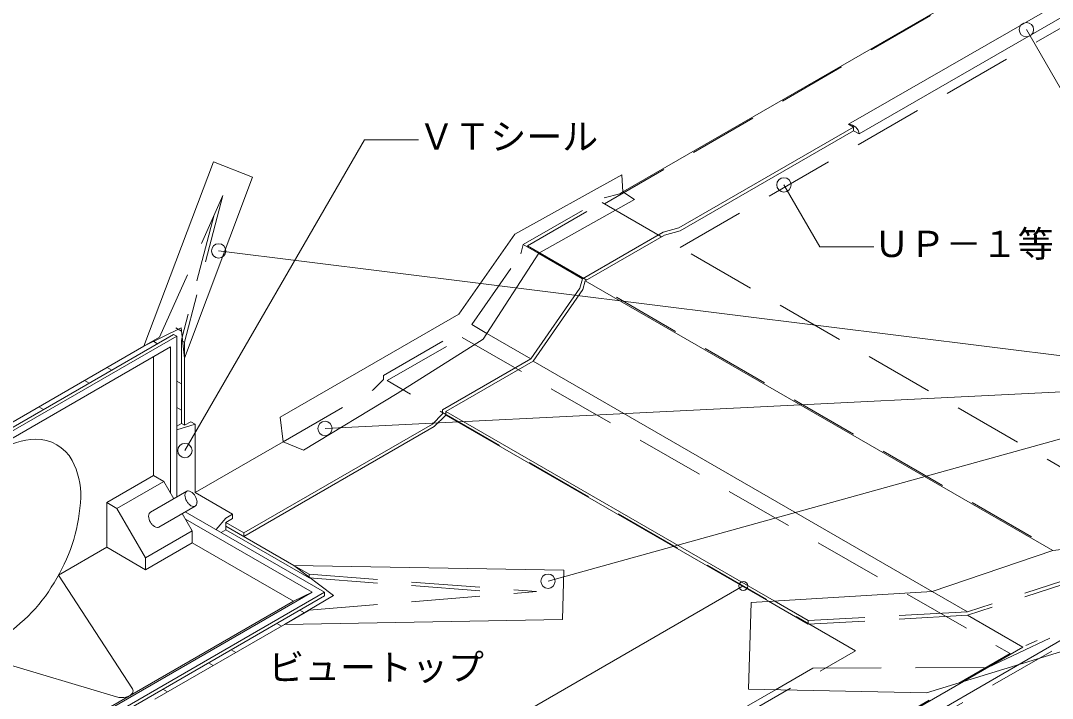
# Model space of a CAD drawing. Units: millimetres, scale not verified. Extents: x -1380 to 1380, y -955 to 955.
# Drawn here: x -222 to 352, y -124 to 254 of the extents above; entities that cross this region are included whole.
import ezdxf
from ezdxf.enums import TextEntityAlignment as Align

# ---------------------------------------------------------------- set-up
doc = ezdxf.new("R2010")
doc.units = ezdxf.units.MM
doc.header["$LTSCALE"] = 3
doc.linetypes.add('USER1', pattern=[19.05, 12.7, -6.35])
for name, color, linetype, lineweight in [('0-3_BOUSUI', 1, 'Continuous', 18), ('0-4_MOJI', 7, 'Continuous', 18), ('0-5_HATCH', 9, 'Continuous', 18), ('0-6_sunpo', 7, 'Continuous', 18), ('0-7_KANAMONO', 4, 'Continuous', 18)]:
    doc.layers.add(name, color=color, linetype=linetype, lineweight=lineweight)
doc.styles.add('ＭＳ ゴシック', font='')
doc.styles.get('ＭＳ ゴシック').set_extended_font_data('MS Gothic')

msp = doc.modelspace()

# ---------------------------------------------------------------- linework, layer by layer
at = {"layer": '0-3_BOUSUI'}
for p, q in [((113.331, 158.321), (393.368, 320)), ((238.863, 195.924), (453.77, 320)), ((244.709, 190.549), (468.925, 320)), ((241.586, 194.351), (238.863, 195.924)), ((66.487, 124.007), (90.778, 109.982)), ((92.266, 108.841), (352.423, -41.361)), ((-131.821, 77.422), (-132.28, 75.667)), ((-132.28, 75.667), (-132.28, 29.407)), ((-131.584, 75.266), (-132.28, 75.667)), ((37.686, 79.559), (62.134, 65.444)), ((-245.729, 19), (-153.215, 72.413)), ((-130.548, 65.837), (-130.548, 28.407)), ((63.336, 64.139), (285.317, -64.022)), ((14.747, 36.086), (197.405, -69.372)), ((-124.585, 29.029), (-134.878, 25.907)), ((14.747, 34.086), (194.271, -69.563)), ((-124.585, -9.057), (-75.633, 19.214)), ((-112.947, -29.662), (-107.61, -23.253)), ((-97.624, -31.509), (-107.61, -25.743)), ((-107.61, -27.743), (-69.789, -49.579)), ((-61.266, -56.5), (-107.61, -29.743)), ((-97.624, -31.509), (-97.624, -33.509)), ((-147.002, -124), (-75.027, -82.445)), ((203.331, -171.565), (302.754, -114.163)), ((234.835, -161.754), (324.55, -109.957))]:
    msp.add_line(p, q, dxfattribs=at)
at = {"layer": '0-3_BOUSUI', "linetype": 'USER1'}
for p, q in [((-114.005, 145.595), (-131.821, 77.422)), ((57.869, 128.983), (66.487, 124.007)), ((29.225, 84.445), (37.686, 79.559)), ((-130.548, 74.667), (-130.548, 65.837)), ((-69.789, -49.579), (-61.266, -54.5)), ((-61.266, -54.5), (65.277, -64.1)), ((-61.266, -74.5), (65.277, -64.1)), ((285.317, -64.022), (304.942, -75.353)), ((396.016, -68.529), (337.459, -94.126)), ((-75.027, -82.445), (-61.266, -74.5)), ((194.271, -69.563), (216.344, -82.306)), ((197.405, -69.372), (216.344, -80.306)), ((216.344, -80.306), (216.344, -82.306)), ((304.942, -77.353), (335.727, -95.126)), ((324.55, -109.957), (366.959, -85.472)), ((302.754, -114.163), (337.459, -94.126)), ((198.082, -118.837), (218.912, -106.812))]:
    msp.add_line(p, q, dxfattribs=at)
at = {"layer": '0-3_BOUSUI'}
for points in [[(-97.624, -31.509), (7.293, 29.081), (13.015, 34.803), (13.015, 37.086), (62.134, 65.444), (89.383, 104.775), (90.778, 109.982), (135.717, 135.928), (144.444, 138.266), (241.586, 194.351)], [(-97.624, -33.509), (8.356, 27.695), (14.747, 34.086), (14.747, 36.086), (63.336, 64.139), (90.978, 104.036), (92.266, 108.841), (136.386, 134.314), (145.112, 136.652), (241.586, 192.352)], [(241.586, 194.351), (241.586, 192.352), (244.709, 190.549)], [(-130.548, 28.407), (-132.28, 29.407), (-134.878, 27.907)], [(-130.548, 28.407), (-127.064, 30.419), (-124.585, 29.029)], [(-107.61, -23.253), (-103.804, -21.055), (-124.585, -9.057), (-124.585, 29.029)], [(-107.61, -25.743), (-103.804, -23.545), (-103.804, -21.041)], [(-107.61, -25.743), (-107.61, -29.743), (-110.208, -31.243)], [(-61.266, -56.043), (-61.266, -56.5), (-60.596, -56.551)], [(155.043, -145.686), (155.043, -143.686), (198.082, -118.837)]]:
    msp.add_lwpolyline(points, dxfattribs=at)
for points in [[(-153.215, 72.413), (-114.497, 175.06), (-92.761, 166.609), (-130.548, 65.837), (-132.387, 82.572)], [(-75.633, 19.214), (-64.377, 14.585), (-12.3, 46.015), (35.555, 76.271), (66.57, 124.135), (119.698, 154.175), (113.214, 158.397), (112.611, 167.744), (53.198, 134.726), (21.94, 90.209), (-77.415, 32.984)], [(184.551, -70.154), (183.176, -118.548), (282.179, -120.472), (368.22, -94.087), (503.484, -77.509), (499.637, -24.42), (352.423, -41.361), (285.317, -64.022)], [(-69.789, -49.579), (80.364, -52.316), (79.641, -79.768), (-75.027, -82.445), (-47.764, -66.283)]]:
    msp.add_lwpolyline(points, close=True, dxfattribs=at)
at = {"layer": '0-3_BOUSUI', "linetype": 'USER1'}
for points in [[(-153.215, 72.413), (-144.553, 77.414), (-109.221, 156.271), (-130.548, 74.667), (-131.584, 75.266)], [(-75.633, 19.214), (-25.631, 48.09), (-19.909, 53.812), (-19.909, 56.094), (29.21, 84.453), (56.459, 123.784), (57.854, 128.991), (102.793, 154.937), (111.52, 157.275), (113.331, 158.321)], [(-61.266, -54.5), (-61.266, -56.5), (52.623, -65.14)], [(218.912, -106.812), (316.252, -106.37), (364.156, -83.854), (466.613, -59.864), (373.081, -53.288), (304.942, -75.353), (216.344, -80.306)], [(460.044, -61.402), (373.081, -55.288), (304.942, -77.353), (216.344, -82.306)]]:
    msp.add_lwpolyline(points, dxfattribs=at)
at = {"layer": '0-3_BOUSUI'}
msp.add_arc((238.674, 189.851), 6.075, 6.59312, 88.21177, dxfattribs=at)
at = {"layer": '0-4_MOJI'}
for p, q in [((337.74, 248.619), (367.7, 196.727)), ((-130.342, 14.336), (-30.437, 187.376)), ((-0.437, 187.376), (-30.437, 187.376)), ((202.869, 162.238), (222.828, 127.668)), ((252.828, 127.668), (222.828, 127.668)), ((-111.565, 125.469), (471.855, 52.787)), ((-52.41, 26.634), (471.855, 52.787)), ((71.652, -58.369), (471.855, 52.787))]:
    msp.add_line(p, q, dxfattribs=at)
for centre in [(337.74, 248.619), (202.869, 162.238), (-111.565, 125.469), (-52.41, 26.634), (-130.342, 14.336), (71.652, -58.369)]:
    msp.add_circle(centre, 4, dxfattribs=at)
at = {"layer": '0-5_HATCH'}
for p, q in [((-132.28, 80.829), (-135.459, 82.665)), ((-145.561, 73.832), (-148.159, 75.332)), ((-170.961, 59.168), (-173.559, 60.668)), ((-183.661, 51.835), (-186.259, 53.335)), ((-132.28, 51.5), (-134.878, 53)), ((-209.061, 37.17), (-211.659, 38.67)), ((-132.28, 36.835), (-134.878, 38.335)), ((-63.854, -75.994), (-66.452, -74.494)), ((-76.554, -83.327), (-79.152, -81.827)), ((-101.954, -97.991), (-104.552, -96.491)), ((-114.654, -105.324), (-117.252, -103.824)), ((-140.054, -119.988), (-142.652, -118.488))]:
    msp.add_line(p, q, dxfattribs=at)
at = {"layer": '0-6_sunpo'}
msp.add_line((-254.45, -311.968), (180.211, -61.017), dxfattribs=at)
msp.add_circle((180.211, -61.017), 2.5, dxfattribs=at)
at = {"layer": '0-7_KANAMONO', "linetype": 'USER1'}
for p, q in [((102.992, 151.663), (394.56, 320)), ((145.106, 127.348), (478.788, 320)), ((60.151, 128.3), (101.804, 152.348)), ((101.804, 152.348), (484.585, -68.65)), ((60.151, 128.3), (398.51, -67.052)), ((-17.791, 53.3), (23.862, 77.348)), ((23.862, 77.348), (328.701, -98.65)), ((401.313, -68.67), (235.729, -164.27)), ((201.138, -172.299), (328.701, -98.65))]:
    msp.add_line(p, q, dxfattribs=at)
at = {"layer": '0-7_KANAMONO'}
for p, q in [((-334.064, -35), (-136.61, 79)), ((-332.332, -36), (-134.878, 78)), ((-136.61, 79), (-134.878, 78)), ((-134.878, -11.522), (-134.878, 78)), ((-328.867, -38), (-138.342, 72)), ((-138.342, -9.403), (-138.342, 72)), ((-147.868, 0.482), (-147.868, 66.5)), ((-173.849, -14.518), (-147.868, 0.482)), ((-142.139, -2.826), (-147.868, 0.482)), ((-168.12, -17.826), (-142.139, -2.826)), ((-142.139, -2.826), (-136.558, -12.492)), ((-129.354, -8.333), (-149.549, -19.992)), ((-168.12, -17.826), (-173.849, -14.518)), ((-173.849, -14.518), (-173.849, -39.5)), ((-124.594, -16.577), (-144.789, -28.237)), ((-168.12, -17.826), (-152.198, -45.403)), ((-131.798, -20.737), (-126.218, -30.403)), ((-52.605, -64.5), (-130.102, -19.757)), ((-59.534, -64.5), (-130.031, -23.798)), ((-152.198, -45.403), (-126.218, -30.403)), ((-126.218, -30.403), (-126.218, -37)), ((-173.849, -39.5), (-200.623, -54.958)), ((-152.198, -52), (-173.849, -39.5)), ((-152.198, -52), (-126.218, -37)), ((-69.926, -69.5), (-126.218, -37)), ((-152.198, -45.403), (-152.198, -52)), ((-200.623, -54.958), (-159.502, -118.224)), ((-250.059, -174.5), (-59.534, -64.5)), ((-250.059, -180.5), (-52.605, -66.5)), ((-52.605, -64.5), (-52.605, -66.5)), ((-266.854, -93.197), (-168.424, -122.777))]:
    msp.add_line(p, q, dxfattribs=at)
at = {"layer": '0-7_KANAMONO', "linetype": 'USER1'}
msp.add_lwpolyline([(25.08, -222.652), (242.625, -97.052), (-17.791, 53.3)], dxfattribs=at)
at = {"layer": '0-7_KANAMONO'}
for points in [[(-250.925, -174), (-69.926, -69.5), (-59.534, -64.5)], [(-250.059, -180.5), (-250.059, -178.5), (-52.605, -64.5)]]:
    msp.add_lwpolyline(points, dxfattribs=at)
for centre, radius, start, end in [((-212.057, -20.341), 40.972, 91.91454, 121.98397), ((-212.876, -1.919), 22.533, 28.6015, 91.3985), ((-228.987, -10.362), 40.721, 357.92118, 28.18032), ((-127.256, -10.419), 3.085, 152.17361, 181.7249), ((-123.302, -10.226), 7.043, 182.32833, 210.77272), ((-128.52, -9.777), 1.668, 88.6015, 151.3985), ((-128.601, -11.209), 3.101, 58.35455, 87.74695), ((-130.405, -14.136), 6.541, 43.4117, 58.35455), ((-130.957, -14.658), 7.3, 29.34462, 43.4117), ((-130.645, -14.684), 7.043, 2.32833, 30.77272), ((-282.961, -8.091), 94.742, 329.16634, 357.73261), ((-122.991, -10.252), 7.3, 209.34462, 223.4117), ((-123.542, -10.773), 6.541, 223.4117, 238.35455), ((-125.347, -13.701), 3.101, 238.35455, 267.74695), ((-125.428, -15.133), 1.668, 268.6015, 331.3985), ((-126.692, -14.491), 3.085, 332.17361, 1.7249), ((-147.451, -22.078), 3.085, 152.17361, 181.7249), ((-143.497, -21.885), 7.043, 182.32833, 210.77272), ((-148.715, -21.437), 1.668, 120, 151.3985), ((-143.186, -21.911), 7.3, 209.34462, 223.4117), ((-143.737, -22.433), 6.541, 223.4117, 238.35455), ((-145.542, -25.361), 3.101, 238.35455, 267.74695), ((-145.623, -26.792), 1.668, 268.6015, 300), ((-282.79, -11.947), 92.675, 301.94176, 331.15929), ((-162.938, -120.456), 4.097, 31.91454, 33.02248), ((-161.383, -119.464), 2.253, 328.6015, 31.3985), ((-165.698, -113.703), 9.474, 253.27347, 270.83366), ((-165.372, -113.911), 9.268, 268.84071, 298.05824), ((-162.92, -118.491), 4.072, 297.92118, 328.18032)]:
    msp.add_arc(centre, radius, start, end, dxfattribs=at)

# ---------------------------------------------------------------- texts
at = {"layer": '0-4_MOJI', "style": 'ＭＳ ゴシック'}
for s, p in [('ＶＴシール', (-0.437, 177.376)), ('ＵＰ－１等', (252.828, 117.668)), ('ビュートップ', (-83.972, -118.004))]:
    msp.add_text(s, height=14.66, dxfattribs=at).set_placement(p, align=Align.BOTTOM_LEFT)

doc.saveas('drawing.dxf')
